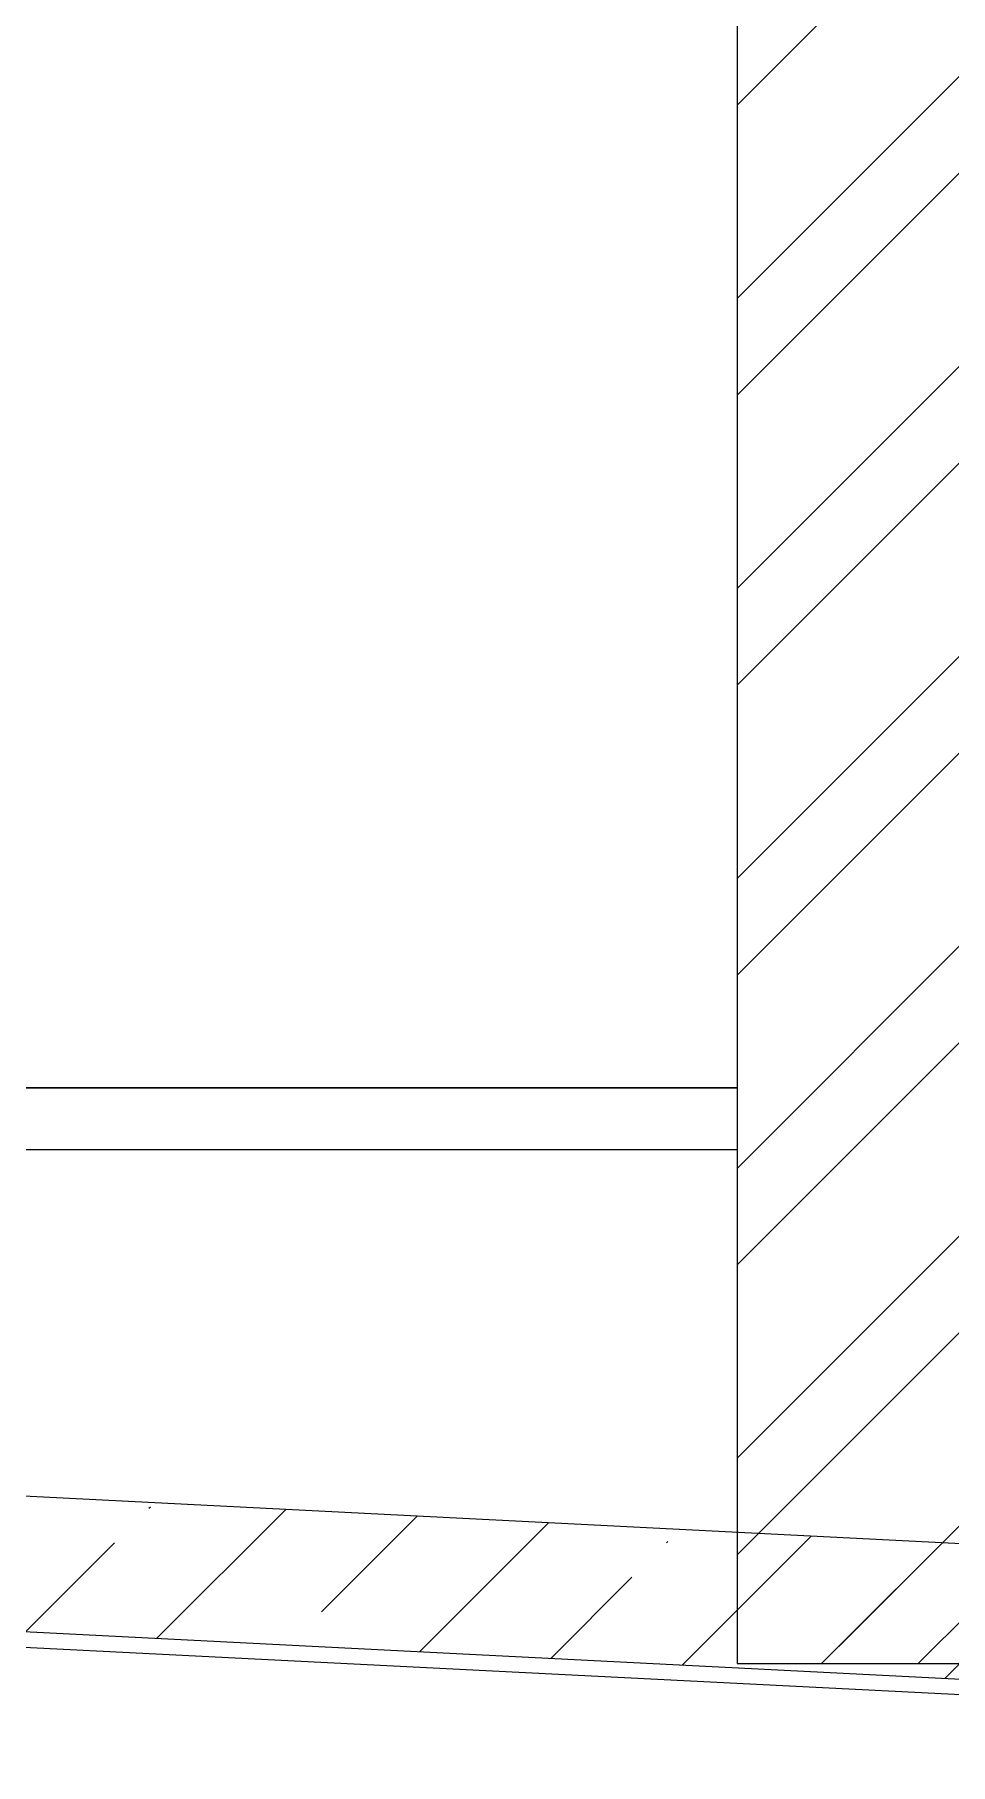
# Model space of a CAD drawing. Header units: millimetres. Extents: x -515342 to 330399, y -224905 to 507333.
# Drawn here: x 254627 to 256117, y 101031 to 103844 of the extents above; entities that cross this region are included whole.
import ezdxf

# ---------------------------------------------------------------- set-up
doc = ezdxf.new("R2010")
doc.units = ezdxf.units.MM
for name, color, linetype, lineweight in [('Крыша', 7, 'Continuous', 0), ('Линии', 7, 'Continuous', 0), ('Перекрытие', 7, 'Continuous', 0), ('Стены внутренние', 7, 'Continuous', 0), ('Стены несущие', 7, 'Continuous', 0)]:
    doc.layers.add(name, color=color, linetype=linetype, lineweight=lineweight)

msp = doc.modelspace()

# ---------------------------------------------------------------- hatches: boundary and pattern name
at = {"layer": 'Крыша'}
h = msp.add_hatch(dxfattribs=at)
h.set_pattern_fill('FP_37', color=256, style=0, pattern_type=2)
h.set_pattern_definition([(45, (255037.12, 95610.5), (-224.506, 224.506), []), (45, (255261.63, 95610.5), (-224.506, 224.506), [396.875, -79.375, 3.353, -76.022])])
h.paths.add_polyline_path([(258384.7706, 101056.3929), (258384.7706, 101276.3929), (252354.7107, 101581.3929), (252354.7107, 101361.3929), (258369.1755, 101057.1817)])
at = {"layer": 'Стены внутренние'}
h = msp.add_hatch(dxfattribs=at)
h.set_pattern_fill('FP_45', color=256, style=0, pattern_type=2)
h.set_pattern_definition([(45, (255037.12, 95610.5), (-235.732, 235.732), []), (45, (255194.28, 95610.5), (-235.732, 235.732), [])])
h.paths.add_polyline_path([(256119.5154, 101195.2042), (256149.7107, 101195.2042), (256149.7107, 105181.3929), (255769.7107, 105181.3929), (255769.7107, 101195.2042), (256012.3887, 101195.2042)])

# ---------------------------------------------------------------- linework, layer by layer
at = {"layer": 'Крыша'}
for p, q in [((258384.7706, 101276.3929), (252354.7107, 101581.3929)), ((252354.7107, 101361.3929), (258384.7706, 101056.3929)), ((252354.7107, 101336.3929), (258379.7706, 101031.3929))]:
    msp.add_line(p, q, dxfattribs=at)
at = {"layer": 'Линии'}
msp.add_line((252354.7107, 102131.3929), (255769.7107, 102131.3929), dxfattribs=at)
at = {"layer": 'Перекрытие'}
for p, q in [((255769.7107, 102131.3929), (252354.7107, 102131.3929)), ((252354.7107, 102031.3929), (255769.7107, 102031.3929))]:
    msp.add_line(p, q, dxfattribs=at)
at = {"layer": 'Стены несущие'}
for p, q in [((255769.7107, 105181.3929), (255769.7107, 101195.2042)), ((255769.7107, 101195.2042), (256149.7107, 101195.2042))]:
    msp.add_line(p, q, dxfattribs=at)

doc.saveas('drawing.dxf')
